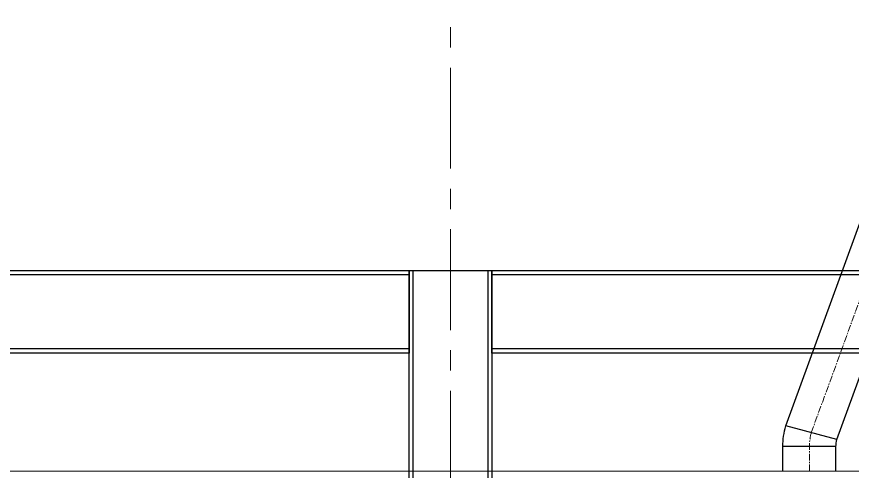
# Model space of a CAD drawing. Header units: millimetres. Extents: x 3220 to 226993, y 817 to 176024.
# Drawn here: x 74578 to 78518, y 160996 to 163140 of the extents above; entities that cross this region are included whole.
import ezdxf

# ---------------------------------------------------------------- set-up
doc = ezdxf.new("R2010")
doc.units = ezdxf.units.MM
doc.linetypes.add('AXES', pattern=[50.8, 31.75, -6.35, 6.35, -6.35])
doc.layers.add('Axe', color=1, linetype='AXES', lineweight=9)
doc.layers.add('Sichtbare Kanten(DIN)', color=7, linetype='Continuous', lineweight=50, true_color=0x3f3f3f)

# ---------------------------------------------------------------- blocks, each defined once
blk = doc.blocks.new('Section c-a')
for points in [[(5805, 25610), (195, 25610), (195, 26000), (5805, 26000)], [(195, 25981), (5805, 25981), (5805, 25629), (195, 25629)], [(6195, 26000), (6195, 21020), (5805, 21020), (5805, 26000)], [(5824, 21020), (5824, 26000), (6176, 26000), (6176, 21020)], [(8805, 25610), (6195, 25610), (6195, 26000), (8805, 26000)], [(6195, 25981), (8805, 25981), (8805, 25629), (6195, 25629)]]:
    blk.add_lwpolyline(points, close=True)
at = {"layer": 'Axe', "ltscale": 15}
blk.add_line((6000, -4000), (6000, 33046.2), dxfattribs=at)
blk = doc.blocks.new('117')
at = {"layer": 'Sichtbare Kanten(DIN)', "color": 30, "lineweight": 0}
for p, q in [((-9108, 183), (-11106, 183)), ((-9108, 183), (-9108, 183)), ((-9106, 183), (-9106, 183)), ((-7108, 183), (-9106, 183)), ((-7108, 183), (-7108, 183)), ((-7107, 183), (-7107, 183)), ((-6084, 183), (-7107, 183))]:
    blk.add_line(p, q, dxfattribs=at)

msp = doc.modelspace()

# ---------------------------------------------------------------- linework, layer by layer
at = {"color": 30}
for p, q in [((78445.3, 161145.1), (78203.9, 161210.2)), ((78441, 161112.6), (78191, 161112.6))]:
    msp.add_line(p, q, dxfattribs=at)
for points in [[(78191, 160995.7), (78191, 161112.6, -0.065932), (78203.9, 161210.2), (79549, 164894.5, 0.065932), (79553.3, 164927), (79553.3, 165643.9)], [(78441, 160995.7), (78441, 161112.6, -0.065932), (78445.3, 161145.1), (79790.4, 164829.4, 0.065932), (79803.3, 164927), (79803.3, 165643.9)]]:
    msp.add_lwpolyline(points, format="xyb", dxfattribs=at)
at = {"layer": 'Axe'}
msp.add_lwpolyline([(78316, 160995.7), (78316, 160995.7), (78316, 161112.6, -0.065932), (78324.6, 161177.7), (79669.7, 164862, 0.065932), (79678.3, 164927), (79678.3, 165643.9)], format="xyb", dxfattribs=at)

# ---------------------------------------------------------------- block references
for name, p in [('Section c-a', (70623, 135943.7)), ('117', (85623, 160812.7))]:
    msp.add_blockref(name, p)

doc.saveas('drawing.dxf')
